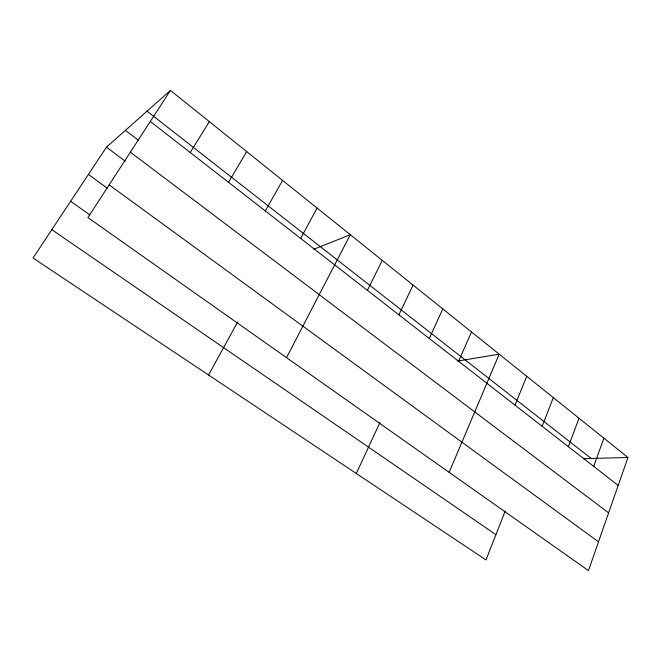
<?xml version="1.0" encoding="UTF-8"?>
<svg xmlns="http://www.w3.org/2000/svg" width="661" height="661" viewBox="0 0 661 661"><rect width="100%" height="100%" fill="white"/><g stroke="black" fill="none" stroke-linecap="round" stroke-linejoin="round"><path stroke-width="0.99" d="M627.95 457.495L588.455 570.592L87.905 217.585L170.447 90.408L627.95 457.495L583.324 458.676M593.694 466.369L603.906 438.202M568.353 446.662L579.053 418.256M505.202 511.06L485.992 559.933L33.05 258.005L106.462 147.196L170.447 90.408M542.136 426.262L553.34 397.633M514.985 405.152L526.734 376.283M449.141 472.342L499.187 354.18L457.329 361.096M458.585 361.278L471.5 331.962M429.286 338.482L442.82 308.951M356.32 473.491L379.943 422.486M398.905 314.851L413.1 285.106M367.392 290.336L382.281 260.384M286.535 357.667L350.305 234.721L313.62 249.304M300.664 238.431L317.098 208.075M208.554 374.994L237.712 321.924M265.317 210.933L282.586 180.387M228.524 182.312L246.702 151.592M190.219 152.517L209.347 121.624M51.814 229.681L495.924 534.666M70.628 201.283L89.896 214.908M88.409 174.446L107.264 188.154M109.148 184.849L598.502 541.813M106.462 147.196L125.334 161.309M130.349 152.179L608.616 512.87M125.416 130.374L138.446 140.314M150.295 121.459L618.192 485.43M147.056 111.172L591.223 458.47"/></g></svg>
